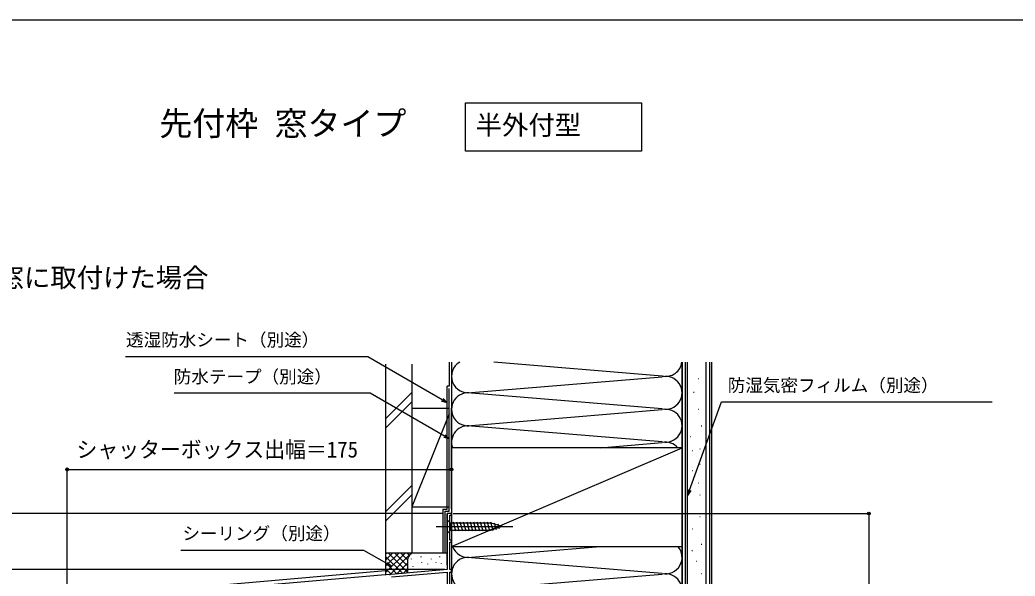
# Model space of a CAD drawing. Units: millimetres, scale not verified. Extents: x -525 to 525, y -783 to 778.
# Drawn here: x -297.6 to 155.7, y 493.8 to 747.3 of the extents above; entities that cross this region are included whole.
import ezdxf
from ezdxf.enums import TextEntityAlignment as Align

# ---------------------------------------------------------------- set-up
doc = ezdxf.new("R2010")
doc.units = ezdxf.units.MM
doc.header["$LTSCALE"] = 4
for name, color, linetype in [('0-1_USER1', 3, 'Continuous'), ('0-2_YKK_11', 7, 'Continuous'), ('0-4_YKK_12', 2, 'Continuous'), ('0-5_YKK_13', 4, 'Continuous'), ('0-7_YKK_D', 6, 'Continuous'), ('0-8_YKK_ZWAK', 7, 'Continuous'), ('0-9_YSS_K', 3, 'Continuous'), ('0-A_YSS_KE', 3, 'Continuous')]:
    doc.layers.add(name, color=color, linetype=linetype)
doc.styles.add('ＭＳ ゴシック', font='')
doc.styles.get('ＭＳ ゴシック').set_extended_font_data('MS Gothic')

msp = doc.modelspace()

# ---------------------------------------------------------------- linework, layer by layer
at = {"layer": '0-1_USER1'}
msp.add_lwpolyline([(-94.608, 709.448), (-14.436, 709.448), (-14.436, 687.448), (-94.608, 687.448)], close=True, dxfattribs=at)
at = {"layer": '0-2_YKK_11'}
for points in [[(-101.8, 477.8), (-101.8, 495.6), (-101, 495.6), (-101, 496.8), (-101.8, 496.8), (-101.8, 509.3), (-101, 509.3), (-101, 510.1), (-101.8, 510.1), (-101.8, 521.5), (-101, 521.5), (-101, 522.3), (-103, 522.3), (-103, 496.8), (-128.543, 494.565), (-128.716, 494.43), (-129.263, 494.382), (-129.456, 494.485), (-183.543, 489.753)], [(-128.4, 493.373), (-103, 495.595), (-103, 451.6)]]:
    msp.add_lwpolyline(points, dxfattribs=at)
at = {"layer": '0-4_YKK_12'}
for p, q in [((-103, 498.695), (-103, 522.3)), ((-101, 522.3), (-103, 522.3)), ((-209, 489.422), (-131.003, 496.245))]:
    msp.add_line(p, q, dxfattribs=at)
at = {"layer": '0-5_YKK_13'}
for p, q in [((-103, 519.4), (-103, 513.2)), ((-103, 519.4), (-101.45, 517.85)), ((-82.916, 517.85), (-101.45, 517.85)), ((-101.45, 517.85), (-101.45, 514.75)), ((-99.024, 514.2), (-100.149, 518.4)), ((-97.471, 514.2), (-98.596, 518.4)), ((-95.918, 514.2), (-97.043, 518.4)), ((-94.365, 514.2), (-95.49, 518.4)), ((-92.812, 514.2), (-93.937, 518.4)), ((-91.259, 514.2), (-92.384, 518.4)), ((-89.706, 514.2), (-90.831, 518.4)), ((-88.153, 514.2), (-89.279, 518.4)), ((-86.6, 514.2), (-87.726, 518.4)), ((-85.047, 514.2), (-86.173, 518.4)), ((-83.494, 514.2), (-84.62, 518.4)), ((-82.011, 514.459), (-83.067, 518.4)), ((-78, 516.3), (-82.916, 517.85)), ((-80.579, 514.91), (-81.392, 517.946)), ((-79.147, 515.362), (-79.696, 517.412)), ((-108, 516.3), (-73, 516.3)), ((-103, 513.2), (-101.45, 514.75)), ((-101.45, 514.75), (-82.916, 514.75)), ((-78, 516.3), (-82.916, 514.75))]:
    msp.add_line(p, q, dxfattribs=at)
at = {"layer": '0-7_YKK_D'}
for p, q in [((-276, 403.029), (-276, 543.3)), ((-276, 542.3), (-101, 542.3)), ((-101, 524.5), (-101, 543.3)), ((-105.2, 522.3), (-337, 522.3)), ((-100.3, 522.3), (90.006, 522.3)), ((89.006, 522.3), (89.006, 259.3)), ((-104, 496.8), (-337, 496.8)), ((-104, 496.8), (-337, 496.8))]:
    msp.add_line(p, q, dxfattribs=at)
for points in [[(-103.003, 572.791), (-105.211, 574.066), (-139.107, 593.636), (-249.482, 593.636)], [(-102.003, 556.261), (-104.211, 557.536), (-138.107, 577.106), (-227.3, 577.106)], [(-104.87, 574.658), (-103.003, 572.791), (-105.553, 573.474)], [(6.497, 530.553), (7.369, 532.949), (22.002, 573.152), (145.157, 573.152)], [(-103.87, 558.128), (-102.003, 556.261), (-104.553, 556.945)], [(8.011, 532.715), (6.497, 530.553), (6.727, 533.183)], [(-128.22, 498.172), (-130.428, 499.447), (-140.878, 505.48), (-224.297, 505.48)], [(-130.086, 500.038), (-128.22, 498.172), (-130.77, 498.855)]]:
    msp.add_lwpolyline(points, dxfattribs=at)
for centre in [(-276, 542.3), (-101, 542.3), (89.006, 522.3)]:
    msp.add_circle(centre, 0.637, dxfattribs=at)
at = {"layer": '0-8_YKK_ZWAK'}
msp.add_line((-525, 747.3), (525, 747.3), dxfattribs=at)
at = {"layer": '0-9_YSS_K'}
for p, q in [((-101.008, 591.3), (-101.008, 307.298)), ((-5.035, 584.958), (-81.783, 591.3)), ((3.992, 303.798), (3.992, 591.3)), ((5.492, 249.298), (5.492, 591.3)), ((14.992, 249.298), (14.992, 591.3)), ((17.497, 249.3), (17.497, 591.3)), ((-91.971, 577.458), (-5.035, 584.642)), ((11.344, 583.906), (11.544, 583.906)), ((-131.003, 565.457), (-119.003, 577.457)), ((-5.035, 569.958), (-91.971, 577.142)), ((9.246, 577.612), (9.446, 577.612)), ((-131.003, 561.215), (-119.003, 573.215)), ((-119.003, 570.296), (-102.003, 570.296)), ((-119.003, 570.296), (-119.003, 525.296)), ((-102.003, 567.796), (-119.003, 525.296)), ((-101.003, 525.296), (-101.003, 570.296)), ((-91.971, 562.458), (-5.035, 569.642)), ((11.344, 569.919), (11.544, 569.919)), ((-5.035, 554.958), (-91.971, 562.142)), ((12.742, 562.226), (12.942, 562.226)), ((-33.376, 552.3), (-5.035, 554.642)), ((7.847, 557.33), (8.047, 557.33)), ((-101.008, 507.3), (3.992, 552.3)), ((8.546, 551.036), (8.746, 551.036)), ((12.043, 551.735), (12.243, 551.735)), ((12.043, 544.742), (12.243, 544.742)), ((8.546, 541.944), (8.746, 541.944)), ((-119.003, 535.031), (-131.003, 523.031)), ((11.344, 536.35), (11.544, 536.35)), ((-131.003, 518.788), (-119.003, 530.788)), ((12.043, 530.755), (12.243, 530.755)), ((-119.003, 525.296), (-102.003, 525.296)), ((12.043, 520.964), (12.243, 520.964)), ((8.546, 515.369), (8.746, 515.369)), ((12.742, 508.375), (12.942, 508.375)), ((-131.003, 504.246), (-131.003, 494.246)), ((-118.003, 504.246), (-131.003, 504.246)), ((-131.003, 495.388), (-122.145, 504.246)), ((-131.003, 498.217), (-124.974, 504.246)), ((-131.003, 501.045), (-127.802, 504.246)), ((-131.003, 503.873), (-130.63, 504.246)), ((-129.689, 504.246), (-121.003, 495.56)), ((-129.156, 494.407), (-119.317, 504.246)), ((-126.861, 504.246), (-121.003, 498.388)), ((-124.032, 504.246), (-121.003, 501.217)), ((-121.204, 504.246), (-120.222, 503.264)), ((-118.376, 504.246), (-118.355, 504.225)), ((-103, 504.246), (-118.003, 504.246)), ((-91.971, 502.458), (-33.376, 507.3)), ((8.488, 505.506), (8.688, 505.506)), ((-131.003, 502.731), (-123.2, 494.928)), ((-131.003, 499.903), (-125.801, 494.7)), ((-126.056, 494.678), (-121.003, 499.731)), ((-121.003, 501.246), (-121.003, 495.12)), ((-119.175, 501.441), (-119.175, 501.641)), ((-114.836, 502.442), (-114.836, 502.642)), ((-114.502, 499.772), (-114.502, 499.972)), ((-111.709, 499.169), (-111.709, 499.369)), ((-110.162, 501.441), (-110.162, 501.641)), ((-108.065, 499.988), (-108.065, 500.188)), ((-106.321, 502.442), (-106.321, 502.642)), ((-105.489, 499.438), (-105.489, 499.638)), ((-101.003, 501.246), (-101.003, 499.536)), ((-5.035, 494.958), (-91.971, 502.142)), ((10.586, 500.61), (10.786, 500.61)), ((-131.003, 497.074), (-128.401, 494.473)), ((-122.957, 494.949), (-121.003, 496.903)), ((-118.508, 498.103), (-118.508, 498.303)), ((-91.971, 487.458), (-5.035, 494.642)), ((12.684, 495.016), (12.884, 495.016))]:
    msp.add_line(p, q, dxfattribs=at)
for centre, radius, start, end in [((-93.503, 584.8), 7.5, 119.92643, 281.78353), ((-3.503, 592.3), 7.5, 258.21646, 352.33777), ((-3.503, 577.3), 7.5, 258.21646, 101.78353), ((-93.503, 569.8), 7.5, 78.21646, 281.78353), ((-3.503, 562.3), 7.5, 258.21646, 101.78353), ((-93.503, 554.8), 7.5, 78.21646, 199.47125), ((-3.503, 547.3), 7.5, 41.81031, 101.78353), ((-118.003, 501.246), 3, 90, 180), ((-93.503, 509.8), 7.5, 199.47125, 281.78353), ((-3.503, 502.3), 7.5, 258.21646, 41.81031), ((-93.503, 494.8), 7.5, 78.21646, 281.78353), ((-3.503, 487.3), 7.5, 258.21646, 101.78353)]:
    msp.add_arc(centre, radius, start, end, dxfattribs=at)
at = {"layer": '0-A_YSS_KE'}
for p, q in [((-131.003, 590.3), (-131.003, 504.246)), ((-119.003, 590.3), (-119.003, 504.246)), ((-101.994, 591.3), (-101.994, 580.296)), ((3.992, 591.3), (3.992, 249.298)), ((6.497, 249.3), (6.497, 591.3)), ((16.492, 591.3), (16.492, 249.298)), ((-101.999, 580.296), (-102.999, 580.296)), ((-102.999, 524.296), (-102.999, 580.296)), ((-104.999, 524.296), (-102.999, 524.296)), ((-104.999, 524.296), (-104.999, 504.296)), ((-104.003, 523.301), (-104.003, 504.301)), ((-119.003, 504.246), (-131.003, 504.246))]:
    msp.add_line(p, q, dxfattribs=at)
msp.add_lwpolyline([(-104.003, 523.301), (-102.003, 523.301), (-102.003, 579.301)], dxfattribs=at)
msp.add_lwpolyline([(3.992, 507.3), (3.992, 552.3), (-101.008, 552.3), (-101.008, 507.3)], close=True, dxfattribs=at)

# ---------------------------------------------------------------- texts
at = {"layer": '0-1_USER1', "style": 'ＭＳ ゴシック'}
for s, height, p in [('■                                 先付枠 窓タイプ', 11, (-496, 691.3)), ('半外付型', 8.798, (-90, 692.3)), ('●「エピソードⅡ NEO」引違い窓に取付けた場合', 8.798, (-475.636, 622.777))]:
    msp.add_text(s, height=height, dxfattribs=at).set_placement(p, align=Align.BOTTOM_LEFT)
at = {"layer": '0-7_YKK_D', "style": 'ＭＳ ゴシック'}
for s, p in [('透湿防水シート（別途）', (-249.241, 596.756)), ('防水テープ（別途）', (-227.506, 579.977)), ('防湿気密フィルム（別途）', (24.794, 576.031)), ('シーリング（別途）', (-223.54, 508.54))]:
    msp.add_text(s, height=5.865, dxfattribs=at).set_placement(p, align=Align.BOTTOM_LEFT)
at = {"layer": '0-7_YKK_D', "style": 'ＭＳ ゴシック', "width": 0.95}
msp.add_text('シャッターボックス出幅＝175', height=7.331, dxfattribs=at).set_placement((-271.787, 545.607), align=Align.BOTTOM_LEFT)

doc.saveas('drawing.dxf')
